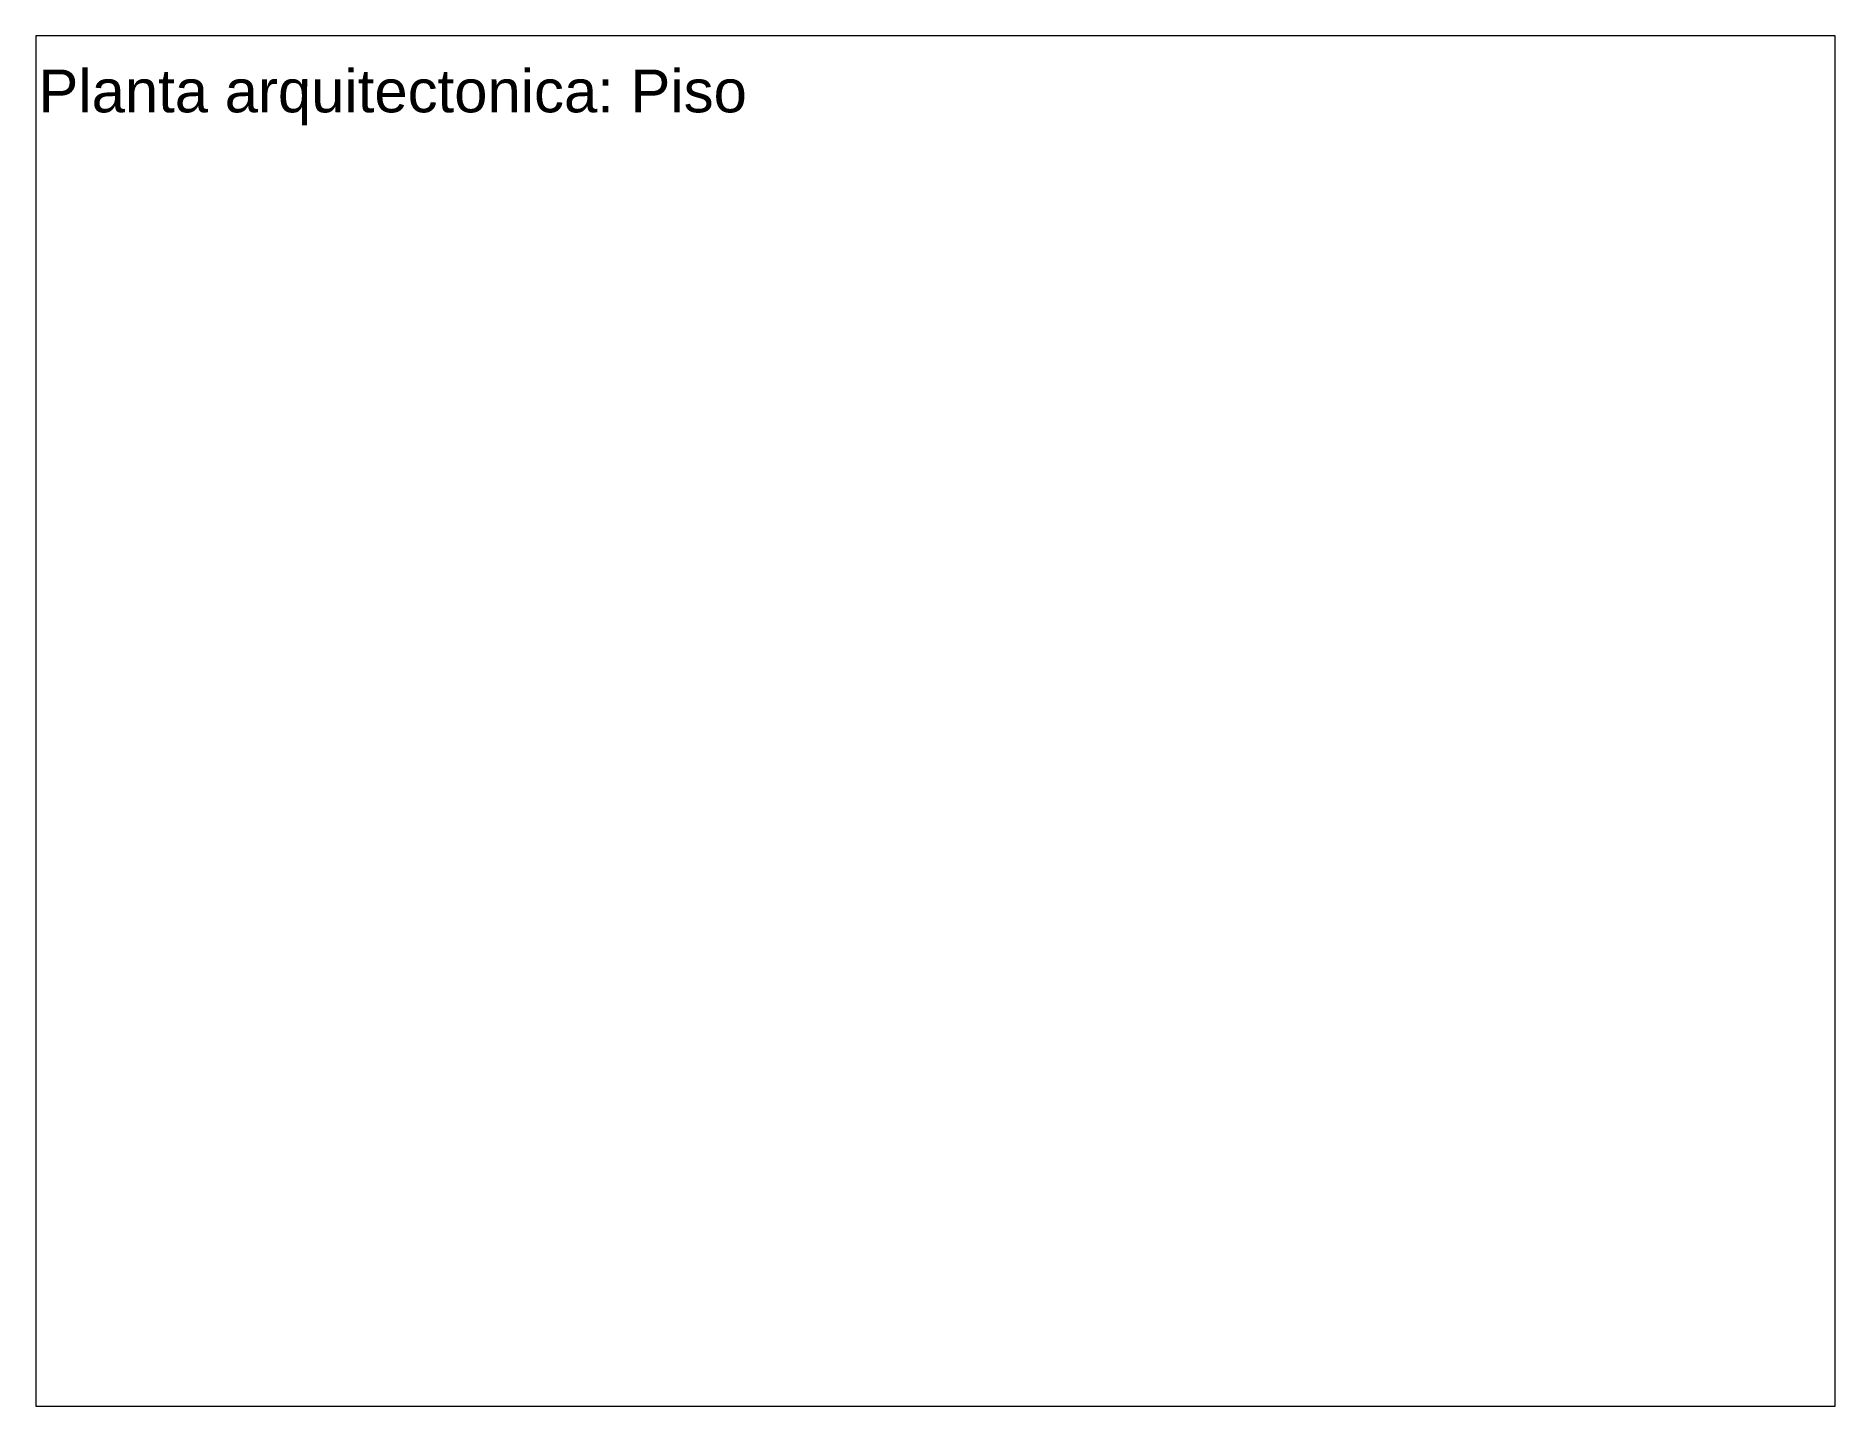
# Paper-space layout 'Presentación2' of a CAD drawing. Header units: metres. Extents: x 1.05 to 9.45, y 0.8 to 7.2.
import ezdxf

# ---------------------------------------------------------------- set-up
doc = ezdxf.new("R2010")
doc.units = ezdxf.units.M
doc.header["$MEASUREMENT"] = 0
doc.layers.add('Muros de carga', color=160, linetype='Continuous', lineweight=30)
doc.styles.get("Standard").update_dxf_attribs({"font": 'arial.ttf'})

psp = doc.layouts.new('Presentación2')

# ---------------------------------------------------------------- texts
at = {"layer": 'Muros de carga', "insert": (1.0615, 7.0432), "char_height": 0.2, "width": 3.405611, "attachment_point": 1}
psp.add_mtext('Planta arquitectonica: Piso', dxfattribs=at)

# ---------------------------------------------------------------- viewports
at = {"layer": 'Muros de carga'}
psp.add_viewport(center=(5.25, 4), size=(8.4, 6.4), view_center_point=(31.4649, 4.8569), view_height=20.153759, dxfattribs=at)

doc.saveas('drawing.dxf')
